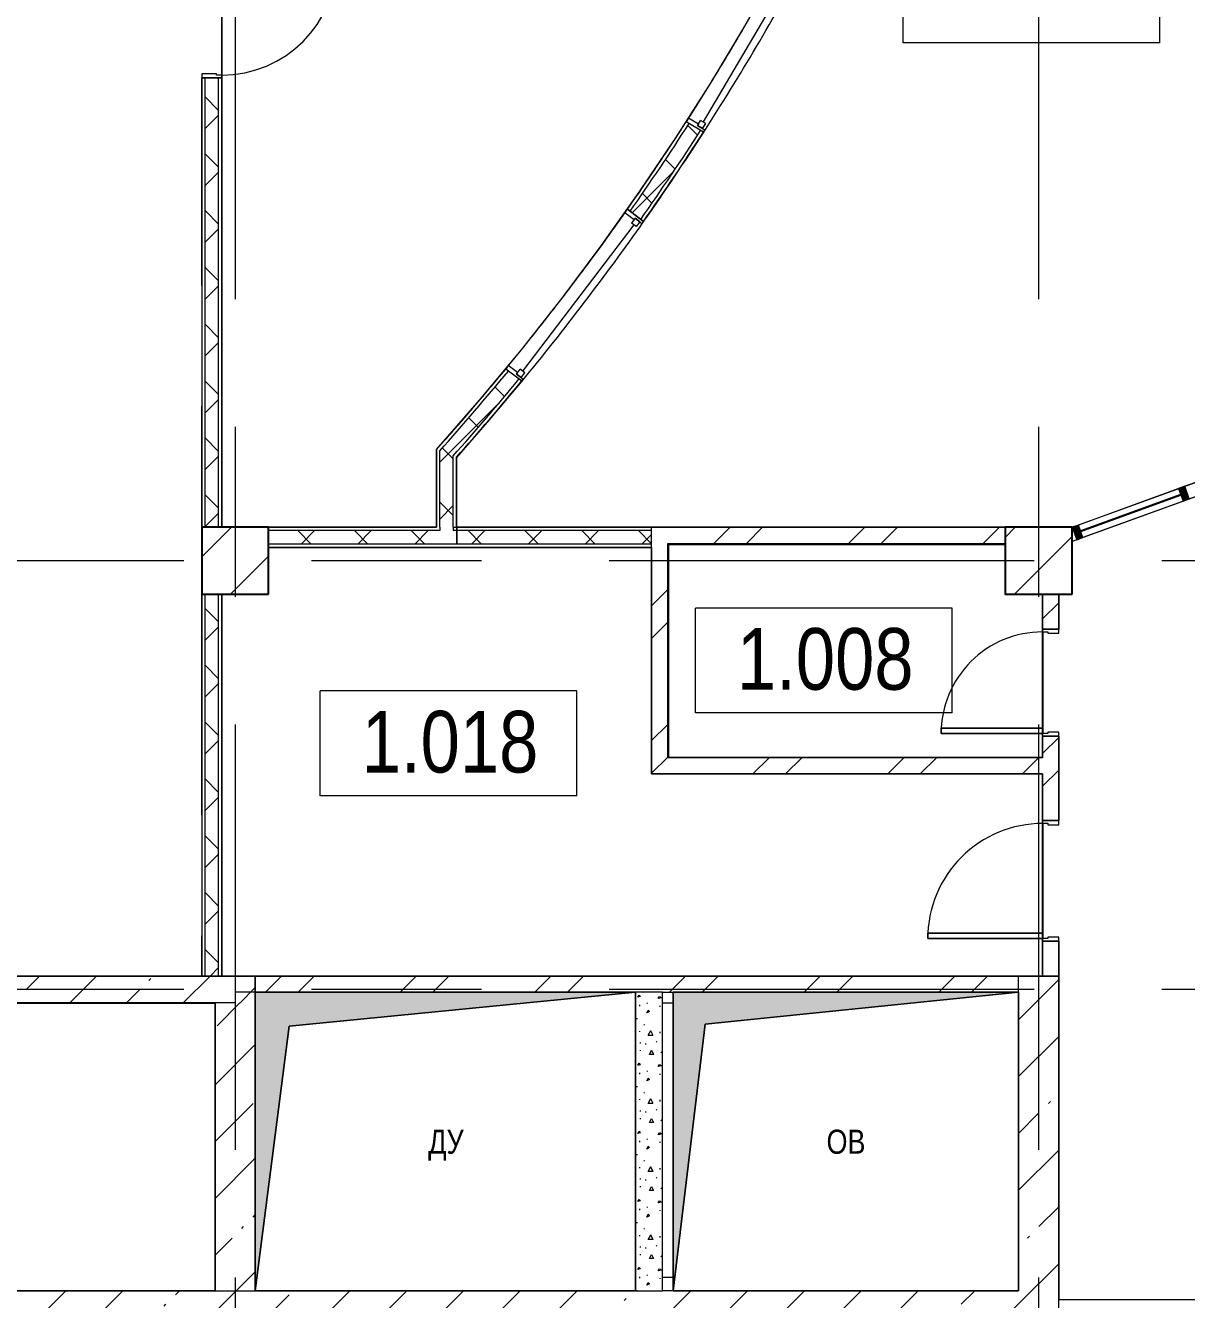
# Model space of a CAD drawing. Header units: millimetres. Extents: x 46431 to 216095, y -43515 to 31605.
# Drawn here: x 121366 to 130036, y 6202 to 15713 of the extents above; entities that cross this region are included whole.
import ezdxf

# ---------------------------------------------------------------- set-up
doc = ezdxf.new("R2010")
doc.units = ezdxf.units.MM
doc.linetypes.add('Осевые', pattern=[6350, 1270, -952.5, 3175, -952.5])
for name, color, linetype, lineweight in [('Двери', 7, 'Continuous', 9), ('Импосты витража', 7, 'Continuous', 9), ('Импосты витража-1', 7, 'Continuous', 18), ('Каркас_Импост', 7, 'Continuous', 9), ('Колонны', 7, 'Continuous', 9), ('Колонны-1', 7, 'Continuous', 25), ('Марки помещений', 7, 'Continuous', 9), ('Обобщенные модели', 7, 'Continuous', 9), ('Общие ребра', 7, 'Continuous', 9), ('Окна', 7, 'Continuous', 9), ('Оси-2', 7, 'Осевые', 9), ('Остекление', 7, 'Continuous', 9), ('Панель', 7, 'Continuous', 9), ('Перекрытия', 7, 'Continuous', 9), ('Стены', 7, 'Continuous', 9), ('Стены-1', 7, 'Continuous', 18), ('Типовые аннотации', 7, 'Continuous', 9), ('Штриховка разреза-3', 7, 'Continuous', 9), ('Элементы узлов', 7, 'Continuous', 9), ('Элементы узлов-1', 7, 'Continuous', 5)]:
    doc.layers.add(name, color=color, linetype=linetype, lineweight=lineweight)
doc.layers.add('Импосты витража-2', color=7, linetype='Continuous', lineweight=9, true_color=0x787878)
doc.layers.add('Обобщенные модели-1', color=7, linetype='Continuous', lineweight=9, true_color=0xffbc79)
doc.styles.add('Arial', font='Arial.ttf', dxfattribs={"width": 0.8, "height": 180})
doc.styles.add('Arial Narrow_1', font='Arial Narrow.ttf', dxfattribs={"height": 460})
pattern_1 = [(45, (0, 0), (-424.264, 424.264), [600, -100, 20, -100]), (45, (0, 424), (-424.264, 424.264), [])]
pattern_2 = [(45, (0, 0), (-502.8943, 502.8943), []), (45, (0, 762), (-502.8943, 502.8943), [])]
pattern_3 = [(45, (0, 0), (-212.132, 212.132), []), (135, (0, 0), (-212.132, -212.132), [])]

# ---------------------------------------------------------------- blocks, each defined once
blk = doc.blocks.new('Дверь - Однопольная - ДВ11_21х9-6240614-План 1-го этажа на отм_ -6_000')
at = {"layer": 'Двери'}
for p, q in [((-389, 918), (-429, 918)), ((-429, 918), (-429, 60)), ((-389, 60), (-389, 918)), ((-429, 60), (-389, 60))]:
    blk.add_line(p, q, dxfattribs=at)
blk.add_arc((-429, 60), 858, 360, 90, dxfattribs=at)
at = {"layer": 'Каркас_Импост'}
for p, q in [((-430, 60), (-450, 60)), ((-450, 60), (-450, -60)), ((-430, 20), (-430, 60)), ((-420, 20), (-430, 20)), ((-420, -60), (-420, 20)), ((430, 20), (420, 20)), ((420, 20), (420, -60)), ((450, 60), (430, 60)), ((430, 60), (430, 20)), ((450, -60), (450, 60)), ((-450, -60), (-420, -60)), ((420, -60), (450, -60))]:
    blk.add_line(p, q, dxfattribs=at)
at = {"layer": 'Панель'}
for p, q in [((-429, 918), (-389, 918)), ((-429, 60), (-429, 918)), ((-389, 918), (-389, 60)), ((-389, 60), (-429, 60))]:
    blk.add_line(p, q, dxfattribs=at)
blk = doc.blocks.new('Колонна 27 - Колонна 40-55-736035-План 1-го этажа на отм_ -6_000')
at = {"layer": 'Колонны'}
h = blk.add_hatch(dxfattribs=at)
h.set_pattern_fill('FP_28', color=256, style=0, pattern_type=2)
h.set_pattern_definition([(45, (-51000, -35000), (-493.914, 493.914), []), (45, (-50506.1, -35000), (-493.914, 493.914), [873.125, -174.625, 6.706, -167.919])])
h.paths.add_polyline_path([(71681.6, -23532.9), (72181.6, -23532.9), (72181.6, -23032.9), (71681.6, -23032.9)], flags=0)
at = {"layer": 'Колонны-1'}
for p, q in [((72181.6, -23032.9), (71681.6, -23032.9)), ((71681.6, -23032.9), (71681.6, -23532.9)), ((72181.6, -23532.9), (72181.6, -23032.9)), ((71681.6, -23532.9), (72181.6, -23532.9))]:
    blk.add_line(p, q, dxfattribs=at)
blk = doc.blocks.new('Колонна 28 - Колонна 40-55-736053-План 1-го этажа на отм_ -6_000')
at = {"layer": 'Колонны'}
h = blk.add_hatch(dxfattribs=at)
h.set_pattern_fill('FP_29', color=256, style=0, pattern_type=2)
h.set_pattern_definition([(45, (-57000, -35000), (-493.914, 493.914), []), (45, (-56506.1, -35000), (-493.914, 493.914), [873.125, -174.625, 6.706, -167.919])])
h.paths.add_polyline_path([(71681.6, -23532.9), (72181.6, -23532.9), (72181.6, -23032.9), (71681.6, -23032.9), (71681.6, -23132.6)], flags=0)
at = {"layer": 'Колонны-1'}
for p, q in [((72181.6, -23032.9), (71681.6, -23032.9)), ((71681.6, -23032.9), (71681.6, -23532.9)), ((72181.6, -23532.9), (72181.6, -23032.9)), ((71681.6, -23532.9), (72181.6, -23532.9))]:
    blk.add_line(p, q, dxfattribs=at)
blk = doc.blocks.new('170_ОтверстиеПрямоугольноеВертикальное - 170_ОтверстиеПрямоугольноеВертикальное-6069115-План 1-го этажа на отм_ -6_000')
at = {"layer": 'Обобщенные модели'}
for p, q in [((-1420, -1115), (-1420, 1115)), ((-1420, 1115), (1420, 1115)), ((1420, 1115), (1420, -1115)), ((1420, -1115), (-1420, -1115))]:
    blk.add_line(p, q, dxfattribs=at)
blk = doc.blocks.new('170_ОтверстиеПрямоугольноеВертикальное - 170_ОтверстиеПрямоугольноеВертикальное-5689048-План 1-го этажа на отм_ -6_000')
at = {"layer": 'Обобщенные модели'}
for p, q in [((-1290, -1115), (-1290, 1115)), ((-1290, 1115), (1290, 1115)), ((1290, 1115), (1290, -1115)), ((1290, -1115), (-1290, -1115))]:
    blk.add_line(p, q, dxfattribs=at)
blk = doc.blocks.new('Дверь - Однопольная - ДВ4_21х9-6240612-План 1-го этажа на отм_ -6_000')
at = {"layer": 'Двери'}
for p, q in [((-389, 933), (-429, 933)), ((-429, 933), (-429, 75)), ((-389, 75), (-389, 933)), ((-429, 75), (-389, 75))]:
    blk.add_line(p, q, dxfattribs=at)
blk.add_arc((-429, 75), 858, 360, 90, dxfattribs=at)
at = {"layer": 'Каркас_Импост'}
for p, q in [((-430, 75), (-450, 75)), ((-450, 75), (-450, -75)), ((-430, 35), (-430, 75)), ((-420, 35), (-430, 35)), ((-420, -75), (-420, 35)), ((430, 35), (420, 35)), ((420, 35), (420, -75)), ((450, 75), (430, 75)), ((430, 75), (430, 35)), ((450, -75), (450, 75)), ((-450, -75), (-420, -75)), ((420, -75), (450, -75))]:
    blk.add_line(p, q, dxfattribs=at)
at = {"layer": 'Панель'}
for p, q in [((-429, 933), (-389, 933)), ((-429, 75), (-429, 933)), ((-389, 933), (-389, 75)), ((-389, 75), (-429, 75))]:
    blk.add_line(p, q, dxfattribs=at)
blk = doc.blocks.new('Дверь - Однопольная - ДВ11_21х8-6240658-План 1-го этажа на отм_ -6_000')
at = {"layer": 'Двери'}
for p, q in [((-339, 818), (-379, 818)), ((-379, 818), (-379, 60)), ((-339, 60), (-339, 818)), ((-379, 60), (-339, 60))]:
    blk.add_line(p, q, dxfattribs=at)
blk.add_arc((-379, 60), 758, 360, 90, dxfattribs=at)
at = {"layer": 'Каркас_Импост'}
for p, q in [((-380, 60), (-400, 60)), ((-400, 60), (-400, -60)), ((-380, 20), (-380, 60)), ((-370, 20), (-380, 20)), ((-370, -60), (-370, 20)), ((380, 20), (370, 20)), ((370, 20), (370, -60)), ((400, 60), (380, 60)), ((380, 60), (380, 20)), ((400, -60), (400, 60)), ((-400, -60), (-370, -60)), ((370, -60), (400, -60))]:
    blk.add_line(p, q, dxfattribs=at)
at = {"layer": 'Панель'}
for p, q in [((-379, 818), (-339, 818)), ((-379, 60), (-379, 818)), ((-339, 818), (-339, 60)), ((-339, 60), (-379, 60))]:
    blk.add_line(p, q, dxfattribs=at)
blk = doc.blocks.new('Прямоугольный импост - 50х100 мм-8257014-План 1-го этажа на отм_ -6_000')
at = {"layer": 'Импосты витража'}
for p, q in [((129999.2, 12264.7), (129228.6, 11984.2)), ((130033.4, 12170.7), (129262.8, 11890.3)), ((129262.8, 11890.3), (129228.6, 11984.2))]:
    blk.add_line(p, q, dxfattribs=at)
blk = doc.blocks.new('Прямоугольный импост - 50х100 мм-8257026-План 1-го этажа на отм_ -6_000')
at = {"layer": 'Импосты витража'}
for p, q in [((130816.7, 12562.2), (129999.2, 12264.7)), ((130850.9, 12468.3), (130033.4, 12170.7))]:
    blk.add_line(p, q, dxfattribs=at)
blk = doc.blocks.new('Прямоугольный импост - 50х100 мм-5468687-План 1-го этажа на отм_ -6_000')
at = {"layer": 'Импосты витража-2'}
blk.add_hatch(color=256, dxfattribs=at).paths.add_polyline_path([(25, 50), (25, -50), (-25, -50), (-25, 50)], flags=0)
at = {"layer": 'Импосты витража-1'}
for p, q in [((-25, 50), (25, 50)), ((-25, -50), (-25, 50)), ((25, 50), (25, -50)), ((25, -50), (-25, -50))]:
    blk.add_line(p, q, dxfattribs=at)
blk = doc.blocks.new('Прямоугольный импост - 50х100 мм-5468691-План 1-го этажа на отм_ -6_000')
at = {"layer": 'Импосты витража-2'}
blk.add_hatch(color=256, dxfattribs=at).paths.add_polyline_path([(-50, 50), (-50, -50), (0, -50), (0, 50)], flags=0)
at = {"layer": 'Импосты витража-1'}
for p, q in [((0, 50), (-50, 50)), ((-50, 50), (-50, -50)), ((0, -50), (0, 50)), ((-50, -50), (0, -50))]:
    blk.add_line(p, q, dxfattribs=at)
blk = doc.blocks.new('Фрамуга 1000х700 - 1500 x 1500 мм-8257410-План 1-го этажа на отм_ -6_000')
at = {"layer": 'Каркас_Импост'}
for p, q in [((-788.1, 75), (-769.05, 75)), ((-769.05, 11.55), (-769.05, 75)), ((-769.05, 56), (-769.05, 11.55)), ((-769.05, 56), (-724.6, 56)), ((-769.05, 11.55), (-724.6, 11.55)), ((-769.05, 11.55), (-756.35, 11.55)), ((-756.35, -75), (-756.35, 11.55)), ((-724.6, 56), (-724.6, 11.55)), ((648.4, 56), (648.4, 11.55)), ((692.85, 56), (648.4, 56)), ((692.85, 11.55), (648.4, 11.55)), ((680.15, 11.55), (692.85, 11.55)), ((680.15, 11.55), (680.15, -75)), ((692.85, 11.55), (692.85, 75)), ((711.9, 75), (692.85, 75)), ((692.85, 56), (692.85, 11.55)), ((-756.35, -75), (-788.1, -75)), ((680.15, -75), (711.9, -75))]:
    blk.add_line(p, q, dxfattribs=at)
at = {"layer": 'Остекление'}
blk.add_line((-724.6, 33.775), (648.4, 33.775), dxfattribs=at)
blk = doc.blocks.new('Марка помещения_Р - Марка помещения-4575829-План 1-го этажа на отм_ -6_000')
at = {"layer": 'Марки помещений'}
for p, q in [((-4.79375, -1.95625), (-4.79375, 1.95625)), ((4.79375, 1.95625), (-4.79375, 1.95625)), ((4.79375, -1.95625), (4.79375, 1.95625)), ((4.79375, -1.95625), (-4.79375, -1.95625))]:
    blk.add_line(p, q, dxfattribs=at)

msp = doc.modelspace()

# ---------------------------------------------------------------- hatches: boundary and pattern name
at = {"layer": 'Штриховка разреза-3'}
h = msp.add_hatch(dxfattribs=at)
h.set_pattern_fill('FP_1', color=256, style=0, pattern_type=2)
h.set_pattern_definition(pattern_3)
h.paths.add_polyline_path([(124458.9, 12388.3), (124558.9, 12499.5), (124807.8, 12783.9), (125051.2, 13073), (124971.6, 13133.7), (124674.7, 12783.4), (124458.9, 12537.7), (124458.9, 12480.7)], flags=0)
h.paths.add_polyline_path([(125960.6, 14265.9), (126187.6, 14596), (126407.8, 14930.6), (126321.6, 14981.5), (126104.6, 14651.8), (125881, 14326.6), (125946, 14277)], flags=0)
h.paths.add_polyline_path([(127170.2, 16222.4), (127390.8, 16643.7), (127601, 17070.1), (127509.1, 17109.8), (127301.6, 16689), (127084, 16273.3)], flags=0)
h.paths.add_polyline_path([(128195.1, 18447.5), (128338.8, 18831.4), (128488.8, 19262.3), (128601.9, 19607.9), (128505.8, 19635.8), (128393.8, 19292.1), (128300.9, 19022.4), (128151.3, 18614.5), (128103.2, 18487.1)], flags=0)
h.paths.add_polyline_path([(128852.7, 20472.3), (128902.8, 20665.1), (128763.4, 20525.7), (128756.6, 20500.1)], flags=0)
h.paths.add_polyline_path([(128764.4, 20529.5), (128903.8, 20668.9), (128911.4, 20699.2), (128828.1, 20778.1), (128796.7, 20653.7)], flags=0)
h = msp.add_hatch(dxfattribs=at)
h.set_pattern_fill('FP_1', color=256, style=0, pattern_type=2)
h.set_pattern_definition(pattern_3)
h.paths.add_polyline_path([(122706.6, 11967.1), (122806.6, 11967.1), (122806.6, 15322.1), (122706.6, 15322.1), (122706.6, 12480.7)], flags=0)
h.paths.add_polyline_path([(122706.6, 16222.1), (122806.6, 16222.1), (122806.6, 17752.1), (122706.6, 17752.1), (122706.6, 17387.7)], flags=0)
h.paths.add_polyline_path([(122806.6, 18652.1), (122806.6, 19267.1), (122706.6, 19267.1), (122706.6, 18652.1)], flags=0)
h = msp.add_hatch(dxfattribs=at)
h.set_pattern_fill('FP_1', color=256, style=0, pattern_type=2)
h.set_pattern_definition(pattern_3)
h.paths.add_polyline_path([(124558.9, 11942.1), (124558.9, 12499.5), (124458.9, 12388.3), (124458.9, 11942.1)], flags=0)
h = msp.add_hatch(dxfattribs=at)
h.set_pattern_fill('FP_1', color=256, style=0, pattern_type=2)
h.set_pattern_definition(pattern_3)
h.paths.add_polyline_path([(125946, 11842.1), (126041.6, 11842.1), (126041.6, 11942.1), (124585.9, 11942.1), (124585.9, 11842.1), (125098.5, 11842.1)], flags=0)
h.paths.add_polyline_path([(123403.3, 11842.1), (124583.9, 11842.1), (124583.9, 11942.1), (123181.6, 11942.1), (123181.6, 11842.1)], flags=0)
h = msp.add_hatch(dxfattribs=at)
h.set_pattern_fill('FP_3', color=256, style=0, pattern_type=2)
h.set_pattern_definition(pattern_2)
h.paths.add_polyline_path([(126161.6, 10127.1), (126161.6, 11967.1), (126041.6, 11967.1), (126041.6, 10127.1)], flags=0)
h = msp.add_hatch(dxfattribs=at)
h.set_pattern_fill('FP_3', color=256, style=0, pattern_type=2)
h.set_pattern_definition(pattern_2)
h.paths.add_polyline_path([(126161.6, 11847.1), (128681.6, 11847.1), (128681.6, 11967.1), (126161.6, 11967.1)], flags=0)
h = msp.add_hatch(dxfattribs=at)
h.set_pattern_fill('FP_1', color=256, style=0, pattern_type=2)
h.set_pattern_definition(pattern_3)
h.paths.add_polyline_path([(122706.6, 8617.1), (122806.6, 8617.1), (122806.6, 11467.1), (122706.6, 11467.1), (122706.6, 8800.5)], flags=0)
h = msp.add_hatch(dxfattribs=at)
h.set_pattern_fill('FP_3', color=256, style=0, pattern_type=2)
h.set_pattern_definition(pattern_2)
h.paths.add_polyline_path([(128961.6, 8617.1), (129081.6, 8617.1), (129081.6, 8877.1), (128961.6, 8877.1), (128961.6, 8619.1)], flags=0)
h.paths.add_polyline_path([(128961.6, 9777.1), (129081.6, 9777.1), (129081.6, 10407.1), (128961.6, 10407.1), (128961.6, 10027.2)], flags=0)
h.paths.add_polyline_path([(129081.6, 11207.1), (129081.6, 11467.1), (128961.6, 11467.1), (128961.6, 11207.1)], flags=0)
h = msp.add_hatch(dxfattribs=at)
h.set_pattern_fill('FP_3', color=256, style=0, pattern_type=2)
h.set_pattern_definition(pattern_2)
h.paths.add_polyline_path([(126161.6, 10127.1), (128961.6, 10127.1), (128961.6, 10247.1), (126161.6, 10247.1)], flags=0)
h = msp.add_hatch(dxfattribs=at)
h.set_pattern_fill('FP_4', color=256, style=0, pattern_type=2)
h.set_pattern_definition(pattern_1)
h.paths.add_polyline_path([(122979.5, 8417.1), (123081.6, 8417.1), (123081.6, 8617.1), (118731.6, 8617.1), (118731.6, 8417.1), (122781.6, 8417.1)], flags=0)
h.paths.add_polyline_path([(117781.6, 8417.1), (117831.6, 8417.1), (117831.6, 8617.1), (117781.6, 8617.1)], flags=0)
h = msp.add_hatch(dxfattribs=at)
h.set_pattern_fill('FP_3', color=256, style=0, pattern_type=2)
h.set_pattern_definition(pattern_2)
h.paths.add_polyline_path([(128781.6, 8497.1), (128781.6, 8617.1), (123081.6, 8617.1), (123081.6, 8497.1), (127641.2, 8497.1)], flags=0)
h = msp.add_hatch(dxfattribs=at)
h.set_pattern_fill('FP_4', color=256, style=0, pattern_type=2)
h.set_pattern_definition(pattern_1)
h.paths.add_polyline_path([(128986.6, -16082.9), (129081.6, -16080.9), (129081.6, -13180.5), (128781.6, -13180.5), (128781.6, -16082.9), (128961.6, -16082.9)], flags=0)
h.paths.add_polyline_path([(129081.6, -12280.5), (129081.6, 4917.1), (128781.6, 4917.1), (128781.6, -12280.5)], flags=0)
h.paths.add_polyline_path([(128781.6, 5817.1), (129081.6, 5817.1), (129081.6, 8617.1), (128781.6, 8617.1), (128781.6, 5967.1)], flags=0)
h = msp.add_hatch(dxfattribs=at)
h.set_pattern_fill('FP_2', color=256, style=0, pattern_type=2)
h.set_pattern_definition([(315, (203.2, 20.32), (507.9997, 0), [7.184, -711.236]), (63.435, (279.4, 76.2), (-0.0009, 508.0002), [11.359, -1124.563]), (90, (121.9, 60.96), (-508, 508), [10.16, -497.84]), (315, (0, 127), (507.9997, 0), [7.184, -711.236]), (270, (330.2, 40.64), (508, -508), [6.706, -501.294]), (270, (213.36, 386.1), (508, -508), [6.706, -501.294]), (45, (284.48, 441.96), (0, 507.9997), [7.184, -711.236]), (90, (182.9, 182.9), (-508, 508), [6.706, -501.294]), (90, (121.9, 259.1), (-508, 508), [6.706, -501.294]), (270, (279.4, 238.76), (508, -508), [6.706, -501.294]), (45, (127, 426.72), (0, 507.9997), [7.184, -711.236]), (45, (20.32, 284.48), (0, 507.9997), [7.184, -711.236]), (270, (10.16, 492.76), (508, -508), [6.706, -501.294]), (315, (335.28, 406.4), (507.9997, 0), [7.184, -711.236]), (90, (477.5, 71.1), (-508, 508), [6.706, -501.294]), (315, (355.6, 137.16), (507.9997, 0), [7.184, -711.236]), (90, (477.5, 264.16), (-508, 508), [10.16, -497.84]), (90, (482.6, 436.9), (-508, 508), [6.706, -501.294]), (90, (375.9, 294.64), (-508, 508), [6.706, -501.294]), (315, (360.68, 497.84), (507.9997, 0), [7.184, -711.236]), (0, (477.5, 497.84), (508, 508), [6.706, -501.294]), (315, (91.44, 508), (507.9997, 0), [7.184, -711.236]), (270, (233.7, 132.1), (508, -508), [6.706, -501.294]), (0, (452.1, 172.7), (508, 508), [6.706, -501.294]), (56.31, (274.32, 5.08), (507.99879, 1016.00085), [18.316, -1813.304]), (315, (284.48, 20.32), (507.9997, 0), [14.368, -704.052]), (194.036, (294.64, 10.16), (-1524.00192, -507.99336), [20.945, -2073.593]), (60.255, (30.48, 45.72), (508.001493, 1015.99859), [40.956, -4054.671]), (293.199, (50.8, 81.28), (508.006508, -1015.996307), [38.688, -3830.124]), (180, (66.04, 45.7), (-508, -508), [35.56, -472.44]), (63.435, (20.32, 213.36), (-0.0009, 508.0002), [22.718, -1113.204]), (315, (30.48, 233.68), (507.9997, 0), [14.368, -704.052]), (206.565, (40.64, 223.52), (-508.00066, -508.0002), [22.718, -1113.204]), (66.801, (386.08, 50.8), (1016.01901, 2539.993042), [38.688, -3830.124]), (296.565, (401.32, 86.36), (508.0002, -508.00066), [34.078, -1101.845]), (189.462, (416.56, 55.88), (-2540.002556, -507.985985), [30.901, -3059.143]), (82.875, (203.2, 248.92), (-0.000517, 507.999884), [40.956, -4054.671]), (315, (208.28, 289.56), (507.9997, 0), [35.921, -682.5]), (206.565, (233.68, 264.16), (-508.00066, -508.0002), [34.078, -1101.845]), (71.565, (375.92, 223.52), (0.00014, 507.99998), [16.064, -1590.373]), (326.31, (381, 238.76), (1016.00085, -507.99879), [18.316, -1813.304]), (194.036, (396.24, 228.6), (-1524.00192, -507.99336), [20.945, -2073.593]), (60.255, (167.64, 472.44), (508.001493, 1015.99859), [40.956, -4054.671]), (288.435, (187.96, 508), (508.0012, -1015.99951), [32.129, -1574.308]), (189.462, (198.12, 477.52), (-2540.002556, -507.985985), [30.901, -3059.143]), (63.435, (40.64, 411.48), (-0.0009, 508.0002), [34.078, -1101.845]), (296.565, (55.88, 441.96), (508.0002, -508.00066), [34.078, -1101.845]), (180, (71.1, 411.5), (-508, -508), [30.48, -477.52]), (56.31, (106.68, 320.04), (507.99879, 1016.00085), [18.316, -1813.304]), (326.31, (116.84, 335.28), (1016.00085, -507.99879), [18.316, -1813.304]), (191.31, (132.08, 325.12), (-2031.99947, -508.00241), [25.903, -2564.399]), (63.435, (279.4, 365.76), (-0.0009, 508.0002), [22.718, -1113.204]), (326.31, (289.56, 386.08), (1016.00085, -507.99879), [18.316, -1813.304]), (201.801, (304.8, 375.92), (-1016.00392, -507.992605), [27.357, -2708.307]), (60.255, (391.16, 416.56), (508.001493, 1015.99859), [40.956, -4054.671]), (288.435, (411.48, 452.12), (508.0012, -1015.99951), [32.129, -1574.308]), (189.462, (421.64, 421.64), (-2540.002556, -507.985985), [30.901, -3059.143]), (56.31, (462.28, 330.2), (507.99879, 1016.00085), [18.316, -1813.304]), (315, (472.44, 345.44), (507.9997, 0), [14.368, -704.052]), (194.036, (482.6, 335.28), (-1524.00192, -507.99336), [20.945, -2073.593])])
h.paths.add_polyline_path([(125921.6, 6267.1), (126121.6, 6267.1), (126121.6, 8497.1), (125921.6, 8497.1), (125921.6, 7573.7)], flags=0)
h = msp.add_hatch(dxfattribs=at)
h.set_pattern_fill('FP_4', color=256, style=0, pattern_type=2)
h.set_pattern_definition(pattern_1)
h.paths.add_polyline_path([(122781.6, 6267.1), (123081.6, 6267.1), (123081.6, 8417.1), (122781.6, 8415.1), (122781.6, 6269.1)], flags=0)
h = msp.add_hatch(dxfattribs=at)
h.set_pattern_fill('FP_4', color=256, style=0, pattern_type=2)
h.set_pattern_definition(pattern_1)
h.paths.add_polyline_path([(122551.6, 5967.1), (128781.6, 5967.1), (128781.6, 6267.1), (106681.6, 6267.1), (106681.6, 5967.1), (122431.6, 5967.1)], flags=0)
at = {"layer": 'Элементы узлов-1'}
for points in [[(123081.6, 6267.1), (123335.1, 8243.6), (125921.6, 8497.1), (123081.6, 8497.1), (123081.6, 6269.1)], [(126201.6, 6267.1), (126442.1, 8256.6), (128781.6, 8497.1), (126201.6, 8497.1), (126201.6, 6292)]]:
    msp.add_hatch(color=256, dxfattribs=at).paths.add_polyline_path(points, flags=0)

# ---------------------------------------------------------------- linework, layer by layer
at = {"layer": 'Обобщенные модели-1'}
for p, q in [((125921.6, 8497.1), (123081.6, 8497.1)), ((123081.6, 8497.1), (123081.6, 6267.1)), ((125921.6, 6267.1), (125921.6, 8497.1)), ((128781.6, 8497.1), (126201.6, 8497.1)), ((126201.6, 8497.1), (126201.6, 6267.1)), ((128781.6, 6267.1), (128781.6, 8497.1)), ((123081.6, 6267.1), (125921.6, 6267.1)), ((126201.6, 6267.1), (128781.6, 6267.1))]:
    msp.add_line(p, q, dxfattribs=at)
at = {"layer": 'Общие ребра'}
for p, q in [((122681.6, 15322.1), (122681.6, 11967.1)), ((122706.6, 11967.1), (122706.6, 15322.1)), ((122806.6, 11967.1), (122806.6, 15322.1)), ((122831.6, 11967.1), (122831.6, 15322.1)), ((124458.9, 12388.3), (124458.9, 12537.7)), ((124558.9, 12462), (124558.9, 12499.5)), ((124558.9, 11967.1), (124558.9, 12462)), ((124458.9, 12351.1), (124458.9, 12388.3)), ((124458.9, 11967.1), (124458.9, 12351.1)), ((124458.9, 11942.1), (123181.6, 11942.1)), ((124458.9, 11967.1), (124458.9, 11942.1)), ((124558.9, 11967.1), (124583.9, 11967.1)), ((124558.9, 11967.1), (124558.9, 11942.1)), ((124583.9, 11942.1), (124558.9, 11942.1)), ((124583.9, 11967.1), (124583.9, 11942.1)), ((124583.9, 11942.1), (124583.9, 11842.1)), ((124585.9, 11967.1), (124585.9, 11942.1)), ((126041.6, 11942.1), (124585.9, 11942.1)), ((124585.9, 11942.1), (124585.9, 11842.1)), ((126041.6, 11942.1), (126041.6, 11967.1)), ((126041.6, 11842.1), (126041.6, 11942.1)), ((124583.9, 11842.1), (123181.6, 11842.1)), ((124585.9, 11842.1), (124583.9, 11842.1)), ((124585.9, 11842.1), (124583.9, 11842.1)), ((126041.6, 11842.1), (124585.9, 11842.1)), ((126041.6, 11817.1), (126041.6, 11842.1)), ((122706.6, 8617.1), (122706.6, 11467.1)), ((122806.6, 8617.1), (122806.6, 11467.1)), ((128961.6, 11467.1), (128961.6, 11207.1)), ((129081.6, 11207.1), (129081.6, 11465.1)), ((128961.6, 10407.1), (128961.6, 10252.1)), ((129081.6, 9777.1), (129081.6, 10407.1)), ((128961.6, 10127.1), (128961.6, 9777.1)), ((128961.6, 8877.1), (128961.6, 8619.1)), ((129081.6, 8617.1), (129081.6, 8877.1)), ((122681.6, 8617.1), (118731.6, 8617.1)), ((122706.6, 8617.1), (122681.6, 8617.1)), ((122681.6, 8617.1), (122706.6, 8617.1)), ((122806.6, 8617.1), (122706.6, 8617.1)), ((122706.6, 8617.1), (122806.6, 8617.1)), ((122831.6, 8617.1), (122806.6, 8617.1)), ((122806.6, 8617.1), (122831.6, 8617.1)), ((123081.6, 8497.1), (123081.6, 8617.1)), ((123081.6, 8617.1), (123081.6, 8497.1)), ((128781.6, 8497.1), (128781.6, 8617.1)), ((129081.6, 8617.1), (128961.6, 8617.1)), ((128961.6, 8617.1), (129081.6, 8617.1)), ((129081.6, 6202.1), (129081.6, 8617.1)), ((126121.6, 8497.1), (125921.6, 8497.1)), ((118731.6, 8417.1), (122781.6, 8417.1)), ((122781.6, 8417.1), (118731.6, 8417.1)), ((122781.6, 8417.1), (122781.6, 8415.1)), ((122779.6, 6267.1), (117783.6, 6267.1)), ((125921.6, 6267.1), (126121.6, 6267.1)), ((129081.6, 5817.1), (129081.6, 6202.1))]:
    msp.add_line(p, q, dxfattribs=at)
for centre, radius, start, end in [((110033.6, 25464.8), 19370, 324.89881, 327.23386), ((110033.6, 25464.8), 19470, 324.88741, 327.24526), ((110033.6, 25464.8), 19495, 324.88458, 327.2481), ((110033.6, 25464.8), 19495, 324.88458, 327.2481), ((110033.6, 25464.8), 19370, 318.13524, 320.46076), ((110033.5, 25464.9), 19470.2, 318.24794, 320.47216), ((110034, 25464.4), 19494.5, 318.27597, 320.47501), ((110033.6, 25464.8), 19495, 318.27596, 320.475)]:
    msp.add_arc(centre, radius, start, end, dxfattribs=at)
at = {"layer": 'Оси-2'}
for p, q in [((122931.6, 25417.1), (122931.6, -41737.8)), ((128931.6, 25417.1), (128931.6, -41733.9)), ((150171.6, 11717.1), (50527.1, 11717.1)), ((150171.6, 8517.1), (50527.1, 8517.1))]:
    msp.add_line(p, q, dxfattribs=at)
at = {"layer": 'Перекрытия'}
for p, q in [((122831.6, 17152.1), (122831.6, 11967.1)), ((122831.6, 15322.1), (122831.6, 16222.1)), ((122681.6, 13772.1), (122681.6, 15322.1)), ((122681.6, 15322.1), (122831.6, 15322.1)), ((122831.6, 12872.1), (122831.6, 13772.1)), ((133809.4, 13544.7), (129182.7, 11860.7)), ((122681.6, 11967.1), (122681.6, 12872.1)), ((129181.6, 11967.1), (131597.9, 12846.6)), ((124433.9, 11967.1), (124433.9, 12547.3)), ((124583.9, 12490), (124583.9, 11967.1)), ((122681.6, 9817.1), (122681.6, 11967.1)), ((122831.6, 11967.1), (124433.9, 11967.1)), ((124583.9, 11967.1), (129181.6, 11967.1)), ((126041.6, 11817.1), (123181.6, 11817.1)), ((123181.6, 11817.1), (123181.6, 11467.1)), ((126041.6, 10127.1), (126041.6, 11817.1)), ((128681.6, 11836.5), (126166.6, 11836.5)), ((126166.6, 11836.5), (126166.6, 10252.1)), ((128681.6, 11465.1), (128681.6, 11836.5)), ((129182.7, 11860.7), (129182.7, 11467.1)), ((123181.6, 11467.1), (122831.6, 11467.1)), ((122831.6, 11467.1), (122831.6, 8617.1)), ((128961.6, 11465.1), (128681.6, 11465.1)), ((128961.6, 10252.1), (128961.6, 11465.1)), ((129182.7, 11467.1), (129082.7, 11467.1)), ((129082.7, 11467.1), (129082.7, 11207.1)), ((129082.7, 11207.1), (128962.7, 11207.1)), ((128962.7, 11187.1), (128962.7, 10427.1)), ((128962.7, 10407.1), (129082.7, 10407.1)), ((129082.7, 10407.1), (129082.7, 9777.1)), ((126166.6, 10252.1), (128961.6, 10252.1)), ((128961.6, 10127.1), (126041.6, 10127.1)), ((128961.6, 8617.1), (128961.6, 10127.1)), ((122831.6, 8917.1), (122831.6, 9817.1)), ((129082.7, 9777.1), (128962.7, 9777.1)), ((128962.7, 9757.1), (128962.7, 8897.1)), ((122681.6, 8617.1), (122681.6, 8917.1)), ((128962.7, 8877.1), (129082.7, 8877.1)), ((129082.7, 8877.1), (129082.7, 6202.1)), ((117201.6, 8617.1), (122681.6, 8617.1)), ((122831.6, 8617.1), (128961.6, 8617.1)), ((123081.6, 6267.1), (123081.6, 8497.1)), ((123081.6, 8497.1), (125921.6, 8497.1)), ((125921.6, 8497.1), (125921.6, 6267.1)), ((126121.6, 6267.1), (126121.6, 8497.1)), ((126121.6, 8497.1), (128781.6, 8497.1)), ((122781.6, 8417.1), (118731.6, 8417.1)), ((122781.6, 6267.1), (122781.6, 8417.1)), ((125921.6, 8417.1), (125921.6, 6367.1)), ((126121.6, 6367.1), (126121.6, 8417.1)), ((126121.6, 8417.1), (126201.6, 8417.1)), ((126201.6, 6367.1), (126121.6, 6367.1)), ((117781.6, 6267.1), (122781.6, 6267.1)), ((125921.6, 6267.1), (123081.6, 6267.1)), ((128781.6, 6267.1), (126121.6, 6267.1)), ((129082.7, 6202.1), (131481.6, 6202.1))]:
    msp.add_line(p, q, dxfattribs=at)
for start, end in [(328.2953, 329.60318), (326.98642, 328.093), (325.62869, 326.5322), (324.11246, 325.16894), (322.55132, 323.85839), (321.22221, 322.20658), (319.85757, 320.79675), (318.10692, 319.43811)]:
    msp.add_arc((110033.6, 25464.8), 19345, start, end, dxfattribs=at)
at = {"layer": 'Стены'}
for p, q in [((126429.4, 14917.9), (126300.1, 14994.2)), ((125980.5, 14250.7), (125861.1, 14341.7)), ((125071.1, 13057.8), (124951.7, 13148.8)), ((123081.6, 8617.1), (122781.6, 8617.1)), ((123081.6, 8617.1), (123081.6, 8497.1)), ((123081.6, 8497.1), (122931.6, 8497.1)), ((122931.6, 8497.1), (122931.6, 8417.1)), ((123081.6, 8497.1), (123081.6, 6267.1)), ((122781.6, 6267.1), (122781.6, 8417.1)), ((122931.6, 8417.1), (122781.6, 8417.1)), ((122781.6, 6267.1), (123081.6, 6267.1))]:
    msp.add_line(p, q, dxfattribs=at)
for radius, start, end in [(19497, 327.24832, 331.65745), (19345, 328.29529, 329.60319), (19345, 327.23099, 328.09301), (19345, 324.11245, 324.90168), (19497, 320.47522, 324.88435), (19345, 322.55131, 323.8584), (19345, 321.22219, 322.20659), (19345, 320.45789, 320.79677)]:
    msp.add_arc((110033.6, 25464.8), radius, start, end, dxfattribs=at)
at = {"layer": 'Стены-1'}
for p, q in [((122831.6, 15322.1), (122681.6, 15322.1)), ((126429.4, 14917.9), (126300.1, 14994.2)), ((126431.1, 14916.9), (126429.4, 14917.9)), ((125861.1, 14341.7), (125980.5, 14250.7)), ((125980.5, 14250.7), (125982.1, 14249.5)), ((125071.1, 13057.8), (124951.7, 13148.8)), ((125072.7, 13056.6), (125071.1, 13057.8)), ((124431.9, 12548), (124431.9, 12545)), ((124433.9, 12547.3), (124433.9, 12509.9)), ((124433.9, 12509.9), (124433.9, 12323.7)), ((124583.9, 11967.1), (124583.9, 12490)), ((124583.9, 12490), (124583.9, 12487)), ((124583.9, 12487), (124583.9, 11967.1)), ((124585.9, 11969.1), (124585.9, 12489.2)), ((124433.9, 12323.7), (124433.9, 11967.1)), ((129991.9, 12211.5), (129244.9, 11939.6)), ((129246.6, 11934.9), (129993.6, 12206.8)), ((129993.6, 12206.8), (129991.9, 12211.5)), ((122681.6, 11967.1), (122831.6, 11967.1)), ((124433.9, 11967.1), (123181.6, 11967.1)), ((123181.6, 11967.1), (123181.6, 11817.1)), ((126041.6, 11967.1), (124585.9, 11967.1)), ((126161.6, 11967.1), (126041.6, 11967.1)), ((128681.6, 11967.1), (126161.6, 11967.1)), ((128681.6, 11847.1), (128681.6, 11967.1)), ((129244.9, 11939.6), (129246.6, 11934.9)), ((123181.6, 11817.1), (126041.6, 11817.1)), ((126041.6, 11817.1), (126041.6, 10127.1)), ((126161.6, 10247.1), (126161.6, 11847.1)), ((126161.6, 11847.1), (128681.6, 11847.1)), ((122681.6, 11467.1), (122681.6, 8617.1)), ((122831.6, 11467.1), (122681.6, 11467.1)), ((122831.6, 8617.1), (122831.6, 11467.1)), ((129081.6, 11467.1), (128961.6, 11467.1)), ((129081.6, 11465.1), (129081.6, 11467.1)), ((128961.6, 11207.1), (129081.6, 11207.1)), ((129081.6, 10407.1), (128961.6, 10407.1)), ((128961.6, 10247.1), (126161.6, 10247.1)), ((128961.6, 10252.1), (128961.6, 10247.1)), ((126041.6, 10127.1), (126161.6, 10127.1)), ((126161.6, 10127.1), (128961.6, 10127.1)), ((128961.6, 9777.1), (129081.6, 9777.1)), ((129081.6, 8877.1), (128961.6, 8877.1)), ((123081.6, 8617.1), (122831.6, 8617.1)), ((128781.6, 8617.1), (123081.6, 8617.1)), ((128961.6, 8617.1), (128781.6, 8617.1)), ((128961.6, 8619.1), (128961.6, 8617.1)), ((123081.6, 8417.1), (123081.6, 8497.1)), ((123081.6, 8497.1), (125921.6, 8497.1)), ((125921.6, 8497.1), (125921.6, 6267.1)), ((126121.6, 8497.1), (128781.6, 8497.1)), ((126121.6, 6267.1), (126121.6, 8497.1)), ((128781.6, 8497.1), (128781.6, 6267.1)), ((117781.6, 8415.1), (122781.6, 8415.1)), ((122781.6, 8415.1), (122781.6, 6269.1)), ((123081.6, 6267.1), (123081.6, 8417.1)), ((125921.6, 6267.1), (123081.6, 6267.1)), ((128781.6, 6267.1), (126121.6, 6267.1))]:
    msp.add_line(p, q, dxfattribs=at)
at = {"layer": 'Стены-1', "flags": 128}
for points in [[(128356.2, 19265.1), (128193.5, 18803.4), (128019.1, 18346), (127833.2, 17893.1), (127635.9, 17445.1), (127427.3, 17002.2), (127207.5, 16564.8), (126976.8, 16133), (126735.2, 15707.3), (126483, 15287.7), (126220.2, 14874.7), (125947, 14468.5), (125663.6, 14069.3), (125370.2, 13677.4), (125067, 13293.1), (124754.2, 12916.5), (124431.9, 12548)], [(124433.9, 12547.3), (124756.3, 12915.9), (125069.2, 13292.6), (125372.5, 13677.1), (125666, 14069.1), (125949.4, 14468.5), (126222.7, 14874.9), (126485.5, 15288.1), (126737.9, 15707.8), (126979.5, 16133.7), (127210.3, 16565.7), (127430, 17003.3), (127638.6, 17446.4), (127835.9, 17894.6), (128021.9, 18347.6), (128196.3, 18805.2), (128359, 19267.1)], [(124585.9, 12489.2), (124832, 12770.6), (125072.7, 13056.6)]]:
    msp.add_lwpolyline(points, dxfattribs=at)
at = {"layer": 'Стены-1'}
for radius, start, end in [(19345, 324.90168, 327.23099), (19497, 324.88435, 327.24832), (19345, 318.10692, 320.45789)]:
    msp.add_arc((110033.6, 25464.8), radius, start, end, dxfattribs=at)
at = {"layer": 'Элементы узлов'}
for p, q in [((125921.6, 8497.1), (123081.6, 8497.1)), ((123081.6, 8497.1), (123081.6, 6267.1)), ((125921.6, 8497.1), (123335.1, 8243.6)), ((123335.1, 8243.6), (125921.6, 8497.1)), ((125921.6, 6267.1), (125921.6, 8497.1)), ((128781.6, 8497.1), (126201.6, 8497.1)), ((126201.6, 8497.1), (126201.6, 6267.1)), ((128781.6, 8497.1), (126442.1, 8256.6)), ((126442.1, 8256.6), (128781.6, 8497.1)), ((128781.6, 6267.1), (128781.6, 8497.1)), ((123335.1, 8243.6), (123081.6, 6267.1)), ((123081.6, 6267.1), (123335.1, 8243.6)), ((126442.1, 8256.6), (126201.6, 6267.1)), ((126201.6, 6267.1), (126442.1, 8256.6)), ((123081.6, 6267.1), (125921.6, 6267.1)), ((126201.6, 6267.1), (128781.6, 6267.1))]:
    msp.add_line(p, q, dxfattribs=at)

# ---------------------------------------------------------------- block references
at = {"layer": 'Двери'}
for name, p, rotation in [('Дверь - Однопольная - ДВ4_21х9-6240612-План 1-го этажа на отм_ -6_000', (122756.6, 15772.1), 270), ('Дверь - Однопольная - ДВ11_21х8-6240658-План 1-го этажа на отм_ -6_000', (129021.6, 10807.1), 90), ('Дверь - Однопольная - ДВ11_21х9-6240614-План 1-го этажа на отм_ -6_000', (129021.6, 9327.1), 90)]:
    msp.add_blockref(name, p, dxfattribs=dict(at, rotation=rotation))
at = {"layer": 'Импосты витража'}
for name in ['Прямоугольный импост - 50х100 мм-8257026-План 1-го этажа на отм_ -6_000', 'Прямоугольный импост - 50х100 мм-8257014-План 1-го этажа на отм_ -6_000']:
    msp.add_blockref(name, (0, 0), dxfattribs=at)
at = {"layer": 'Импосты витража', "extrusion": (0, 0, -1), "rotation": 160.0000000000005}
msp.add_blockref('Прямоугольный импост - 50х100 мм-5468687-План 1-го этажа на отм_ -6_000', (-130016.3, 12217.7), dxfattribs=at)
at = {"layer": 'Импосты витража', "rotation": 199.9999999999995}
msp.add_blockref('Прямоугольный импост - 50х100 мм-5468691-План 1-го этажа на отм_ -6_000', (129198.7, 11920.1), dxfattribs=at)
at = {"layer": 'Колонны'}
for name, p in [('Колонна 27 - Колонна 40-55-736035-План 1-го этажа на отм_ -6_000', (51000, 35000)), ('Колонна 28 - Колонна 40-55-736053-План 1-го этажа на отм_ -6_000', (57000, 35000))]:
    msp.add_blockref(name, p, dxfattribs=at)
at = {"layer": 'Марки помещений', "xscale": 199.9999999999999, "yscale": 199.9999999999999, "zscale": 199.9999999999999}
for p in [(128879, 15975.2), (127326.8, 10972.9), (124524.9, 10354.7)]:
    msp.add_blockref('Марка помещения_Р - Марка помещения-4575829-План 1-го этажа на отм_ -6_000', p, dxfattribs=at)
at = {"layer": 'Окна'}
for p, rotation in [((126726.5, 15569.2), 239.4528867405119), ((125442.9, 13669.5), 232.6797882110852)]:
    msp.add_blockref('Фрамуга 1000х700 - 1500 x 1500 мм-8257410-План 1-го этажа на отм_ -6_000', p, dxfattribs=dict(at, rotation=rotation))
at = {"layer": 'Элементы узлов'}
for name, p in [('170_ОтверстиеПрямоугольноеВертикальное - 170_ОтверстиеПрямоугольноеВертикальное-6069115-План 1-го этажа на отм_ -6_000', (124501.6, 7382.1)), ('170_ОтверстиеПрямоугольноеВертикальное - 170_ОтверстиеПрямоугольноеВертикальное-5689048-План 1-го этажа на отм_ -6_000', (127491.6, 7382.1))]:
    msp.add_blockref(name, p, dxfattribs=at)

# ---------------------------------------------------------------- texts
at = {"layer": 'Марки помещений', "char_height": 460, "width": 1587.341, "attachment_point": 1, "style": 'Arial Narrow_1'}
for s, insert in [('1.008', (126678.9, 11214.8)), ('1.018', (123877, 10596.5))]:
    msp.add_mtext(s, dxfattribs=dict(at, insert=insert))
at = {"layer": 'Типовые аннотации', "char_height": 180, "attachment_point": 1, "style": 'Arial'}
for s, insert, width in [('ДУ', (124373.8, 7470.1), 320.675), ('ОВ', (127347.8, 7470.1), 359.156)]:
    msp.add_mtext(s, dxfattribs=dict(at, insert=insert, width=width))

doc.saveas('drawing.dxf')
